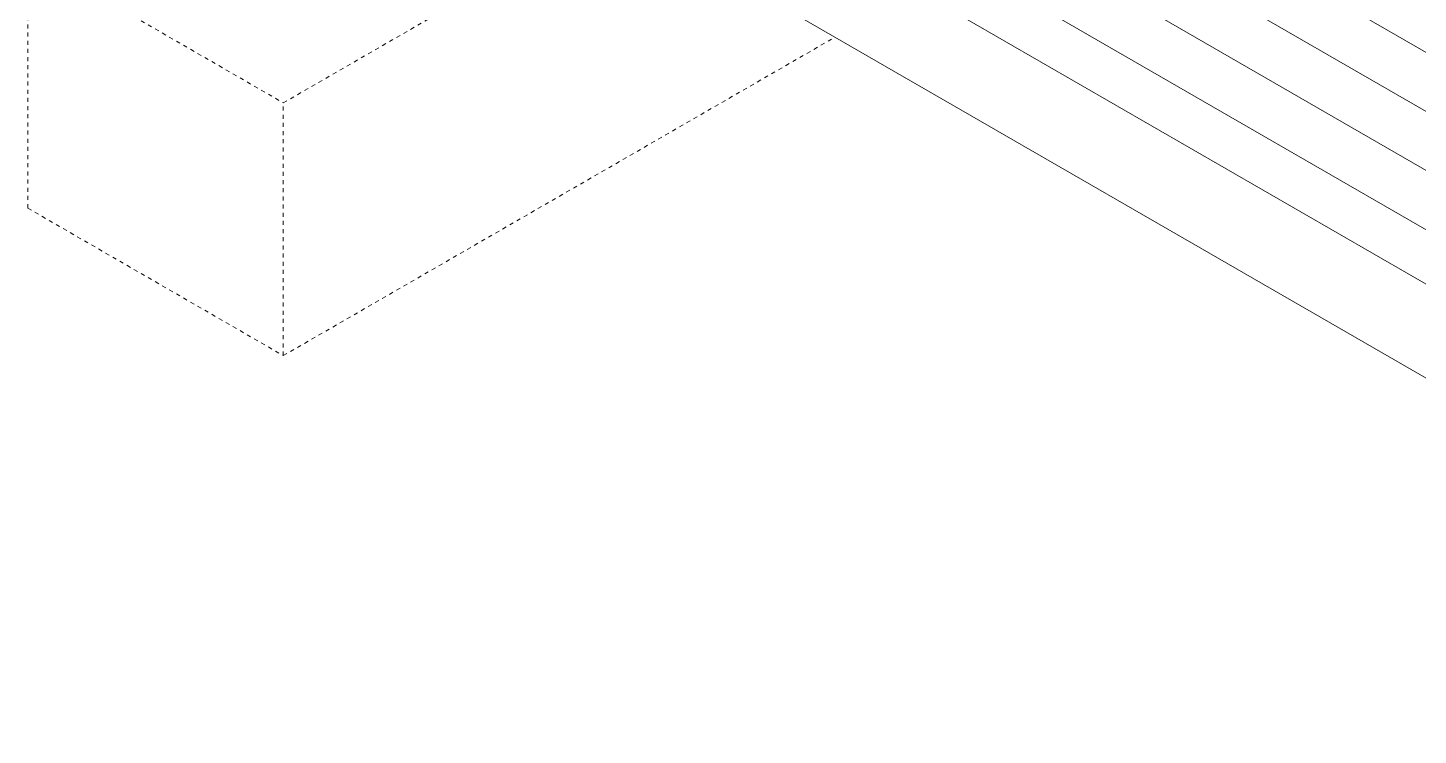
# Model space of a CAD drawing. Header units: inches. Extents: x -2 to 206, y 1 to 129.
# Drawn here: x 137.61 to 171.65, y 47.3 to 64.63 of the extents above; entities that cross this region are included whole.
import ezdxf

# ---------------------------------------------------------------- set-up
doc = ezdxf.new("R2010")
doc.units = ezdxf.units.IN
doc.linetypes.add('HIDDEN', pattern=[1.905, 1.27, -0.635])
doc.layers.add('ZANO_R', color=7, linetype='Continuous', lineweight=0)
doc.layers.add('ZANO_R_przerywana', color=250, linetype='HIDDEN', lineweight=0)

msp = doc.modelspace()

# ---------------------------------------------------------------- linework, layer by layer
at = {"layer": 'ZANO_R'}
for p, q in [((148.04751, 76.31765), (192.54332, 50.62798)), ((150.52484, 76.33177), (193.79421, 51.35018)), ((146.79663, 75.59545), (191.29244, 49.90579)), ((145.52589, 74.87439), (190.03397, 49.17765)), ((144.32149, 74.23882), (188.82957, 48.54207)), ((186.9869, 47.30169), (146.48166, 70.6874))]:
    msp.add_line(p, q, dxfattribs=at)
at = {"layer": 'ZANO_R_przerywana', "ltscale": 0.05}
for p, q in [((143.8674, 62.78783), (152.01576, 67.49229)), ((137.61297, 60.20854), (137.61297, 66.39883)), ((137.61297, 66.39883), (143.8674, 62.78783)), ((143.8674, 56.59755), (157.37671, 64.39715)), ((143.8674, 56.59755), (143.8674, 62.78783)), ((137.61297, 60.20854), (143.8674, 56.59755))]:
    msp.add_line(p, q, dxfattribs=at)

doc.saveas('drawing.dxf')
